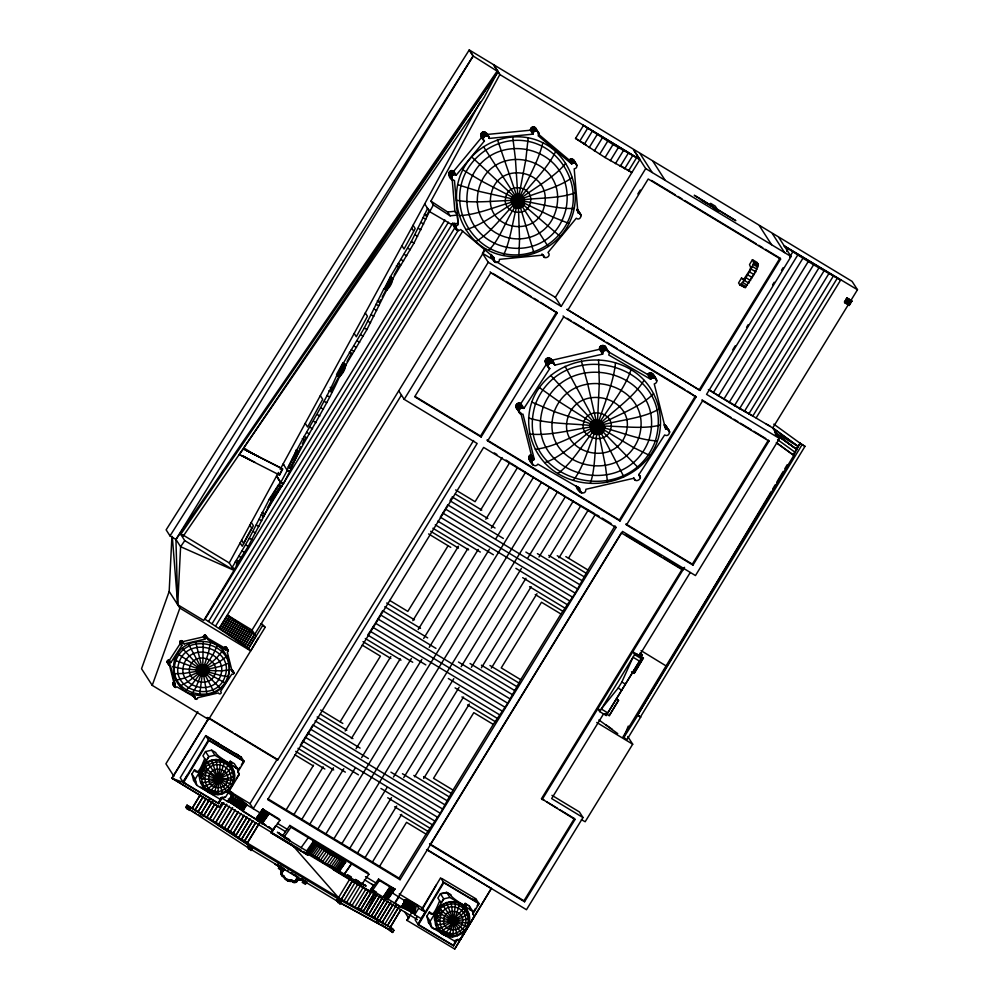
<?xml version="1.0" encoding="UTF-8"?>
<svg xmlns="http://www.w3.org/2000/svg" width="999" height="999" viewBox="0 0 999 999"><rect width="100%" height="100%" fill="white"/><g stroke="black" fill="none" stroke-linecap="round" stroke-linejoin="round"><path stroke-width="1.5" d="M226.573 791.57C212.612 801.885 193.331 783.978 201.286 769.143C209.278 750.886 239.598 761.151 234.053 780.569L220.005 779.108M450.924 921.128L439.348 921.19L434.665 920.241C432.242 903.108 457.929 894.417 466.683 909.29C476.648 923.138 459.265 943.218 444.243 934.802C430.557 928.62 432.517 907.154 446.765 903.034C462.662 896.777 476.86 918.668 464.922 930.768L454.582 921.977M739.847 284.952L744.305 280.432L751.086 269.068L753.708 262.937L752.434 259.69L749.512 264.61L750.749 267.57L749.275 271.029L743.368 279.957L741.495 278.059L738.573 282.967L739.847 284.952L745.242 287.612L755.706 271.778L758.328 264.398L757.055 262.412L752.434 259.69M296.74 876.947L296.378 880.044M297.128 878.034L297.69 878.895C298.401 882.604 292.944 884.252 291.758 880.506C293.818 883.865 298.526 881.33 297.215 877.671L296.653 876.81L297.977 878.183M599.1 428.721L590.484 427.497L589.722 426.261L590.884 422.989C591.108 425.025 606.143 434.165 602.734 430.282M402.197 907.479L406.918 909.777L407.954 908.091L408.116 900.736L404.857 899.949L402.197 907.479L383.978 896.715M557.904 473.139L557.892 473.563C587.512 491.695 629.445 484.153 649.85 455.719C669.954 428.234 660.351 386.913 631.281 369.817C601.66 351.698 559.727 359.228 539.323 387.662C519.218 415.159 528.821 456.468 557.892 473.563C572.327 462.599 581.693 445.954 592.907 431.868M399.238 893.955L422.552 908.054L425.187 912.162L421.191 918.655L414.697 914.734L414.011 913.648L415.047 911.962L409.203 908.74L409.403 901.298L408.116 900.736L409.203 908.74L408.166 910.439L406.918 909.777M217.894 794.505L218.631 780.306M405.769 909.177L406.805 907.492L407.043 900.311L407.954 908.091L409.203 908.74M452.834 936.687L453.583 925.436C470.417 913.261 435.589 915.496 453.583 925.436M568.693 223.202L569.018 223.489C554.87 252.148 517.407 265.185 488.773 250.574C459.99 236.239 448.164 198.376 462.762 169.917C476.923 141.259 514.385 128.222 543.019 142.832C571.803 157.168 583.616 195.03 569.018 223.489L553.196 217.183L524.275 203.184L514.31 201.498L511.301 199.563C512.062 195.579 516.845 193.182 520.454 195.067C521.815 198.701 515.971 212.7 512.187 204.408M403.771 908.191L404.807 906.505L405.02 901.173M847.352 301.835C848.401 305.369 851.31 300.399 848.051 302.784C849.924 303.209 846.24 299.438 848.351 303.184M410.552 909.465L410.889 901.985L409.403 901.298L410.552 909.465L409.515 911.15L408.166 910.439M456.031 229.383L455.781 226.411L458.204 224.675L454.483 180.532C444.193 179.071 450.611 162.762 456.131 175.25L484.403 141.021C474.525 132.455 487.662 127.722 489.248 138.424L532.954 134.153C532.617 128.609 541.595 131.381 538.161 135.764L571.69 163.961C575.374 159.778 579.67 168.157 574.2 168.831L577.934 212.974C583.428 212.625 580.606 221.641 576.273 218.257L548.014 252.485C552.11 256.131 543.806 260.589 543.156 255.082L499.45 259.353C499.787 264.897 490.809 262.113 494.255 257.742L460.714 229.545C457.192 233.054 453.696 226.873 452.984 224.001L457.205 230.369M456.131 175.25C453.284 172.715 449.338 177.535 452.322 179.87M484.403 141.021C480.294 137.375 488.598 132.917 489.248 138.424M492.732 258.429L491.208 256.755L491.308 254.47L493.831 258.404M532.954 134.153L530.432 130.22C529.92 125.911 537.15 126.136 536.276 130.432M574.338 162.412L573.339 159.615L569.742 159.49L569.168 160.027L571.69 163.961M578.558 212.5L576.91 209.291L581.131 215.659M265.135 627.297L261.238 623.713L265.135 627.297L208.616 719.48L152.235 685.376L141.533 668.731L169.181 591.433L171.915 536.475M199.438 671.266C200.412 672.677 206.156 671.827 205.482 670.104C206.581 672.964 202.884 675.162 200.762 673.089C202.035 674.325 205.082 669.742 204.171 668.269C192.37 666.97 206.393 681.368 202.66 667.807M848.75 301.236C851.535 304.683 845.791 301.498 849.063 301.648C849.262 302.585 846.815 303.946 848.863 301.985C851.523 303.334 846.29 301.611 847.851 303.059C849.462 301.698 849.662 302.222 848.963 301.373M404.72 908.653L405.756 906.955L406.168 900.024L406.805 907.492L407.954 908.091M202.747 668.905L203.209 641.558C160.627 640.134 165.335 702.097 207.105 694.755C239.335 689.747 235.602 641.882 203.147 641.558M597.514 421.428L599.313 383.067L598.576 359.79M847.676 302.722L848.688 303.396L849.088 301.735M202.447 673.151L199.563 695.067M596.628 434.49C594.705 449.975 595.204 469.917 590.322 483.166M203.896 765.309C212.113 775.236 221.553 782.941 234.403 776.061C234.216 761.213 213.599 754.395 204.333 765.833C192.095 780.968 203.696 779.47 215.996 778.958M218.419 791.433C198.938 793.069 201.648 760.776 220.492 765.047C227.485 766.383 232.292 773.775 230.757 780.719C229.358 789.023 220.791 790.958 214.136 793.243L213.474 794.13M411.975 910.239L412.562 902.796L410.889 901.985L411.975 910.239L410.939 911.937L409.515 911.15M452.485 922.002C454.046 918.069 455.631 924.949 452.485 922.002C445.529 918.381 463.311 919.617 452.485 922.002C449.175 929.869 430.881 931.73 448.401 936.313C485.751 934.639 463.524 885.226 436.625 911.662L434.677 915.671L434.665 920.241M453.346 933.603C433.866 935.239 436.575 902.946 455.419 907.229C462.425 908.553 467.22 915.958 465.684 922.889C464.298 931.205 455.719 933.128 449.063 935.414L448.426 936.263L444.118 934.714L438.686 930.156M523.938 200.437L524.562 201.423L523.776 204.795L514.685 200.424L511.863 197.977M598.151 429.87L596.853 428.421L598.851 427.847L599.175 429.445L599.412 428.059M220.966 779.532C219.992 775.574 214.061 779.07 217.807 781.605L218.544 781.093L218.331 776.698C211.588 779.27 220.067 784.015 219.518 777.035L218.331 776.698M199.738 778.071L201.698 769.48C208.941 763.423 219.855 758.004 228.172 765.721C234.578 771.353 235.027 781.88 229.345 788.186C223.401 794.317 212.263 796.44 205.707 790.084C209.228 788.061 214.261 783.641 217.545 779.944M218.344 793.581C204.895 794.854 195.792 776.847 205.694 767.207M453.284 935.751C439.822 937.037 430.719 919.018 440.621 909.39L438.823 907.492M228.771 763.661L224.575 771.265L219.543 777.684M463.698 905.831C463.536 911.8 453.309 916.233 455.519 921.29M219.518 777.035L220.841 780.107L219.056 781.643L211.538 760.239M405.756 906.955L404.807 906.505L405.519 899.862L405.756 906.955L406.805 907.492M599.687 429.133L598.626 427.372L596.715 428.271L597.664 430.045L599.575 429.145L604.208 430.094C605.781 426.236 602.784 421.678 599.075 420.317C601.373 425.137 594.542 442.682 591.895 427.997C598.763 410.976 612.887 438.199 594.567 433.017L593.656 433.454L591.483 431.056M179.87 686.151L187.824 681.855L200.362 672.215M413.474 911.076L414.435 903.733L412.562 902.796L413.474 911.076L412.437 912.774L410.939 911.937M475.986 241.458C489.76 233.466 501.498 217.245 513.349 205.344M517.882 207.28C519.567 210.914 518.756 195.467 517.22 194.405M847.726 302.535L847.427 301.598M848.85 303.396C846.74 300.599 850.936 304.058 848.064 302.447M848.513 303.246L848.713 302.197L848.825 303.084M402.922 907.804L404.857 899.949L403.234 905.793L404.807 906.505M846.64 300.961L846.628 301.586M544.905 462.612C561.426 456.98 576.61 441.333 591.371 430.619M218.856 777.347L220.642 759.627M278.321 865.446L277.685 864.672L279.67 867.756L280.294 865.958L278.459 868.218L281.618 870.067L283.079 867.669M182.055 640.796L184.141 643.88L204.92 639.098C204.408 636.613 208.841 637.25 207.542 639.485L225.724 649.999C227.16 647.851 229.87 651.348 227.285 652.035L232.218 671.69C234.827 671.128 234.078 675.474 231.793 674.175L220.579 691.458C222.802 692.869 219.118 695.379 218.431 692.944L197.64 697.727C198.152 700.212 193.731 699.562 195.017 697.339L176.835 686.825C175.399 688.973 172.69 685.464 175.287 684.79L170.354 665.134C165.185 665.147 167.882 655.906 170.779 662.649L181.98 645.366C177.897 644.118 180.519 638.373 182.692 641.645L203.484 636.863L204.545 635.214L205.931 635.589L206.256 636.912M170.779 662.649L169.031 662.824L168.756 664.46M174.5 685.189C170.891 685.514 174.251 679.407 175.287 684.79M184.141 643.88C183.454 641.433 179.77 643.955 181.98 645.366M226.885 648.851C227.322 645.716 221.528 647.602 225.724 649.999M518.144 409.29C513.424 408.091 516.895 401.036 520.841 403.596L523.926 408.404L549.775 368.556C539.123 359.965 550.674 351.923 554.745 365.122L602.672 354.096C601.498 348.364 611.7 349.837 608.728 354.982L650.649 379.233C653.958 374.275 660.214 382.355 654.245 383.916L665.609 429.245C671.653 427.959 669.929 437.974 664.635 434.977L638.786 474.825C643.893 478.096 635.414 483.903 633.816 478.259L585.901 489.285C585.701 496.903 576.111 491.058 576.348 485.964L580.257 492.207M579.432 490.771L579.845 488.399L537.912 464.148C534.602 469.105 528.359 461.026 534.315 459.465L522.952 414.135C516.908 415.422 518.643 405.407 523.926 408.404M532.679 464.685C530.481 462.45 526.023 456.306 531.231 454.657L534.315 459.465M549.775 368.556C544.667 365.284 553.159 359.49 554.745 365.122M602.672 354.096L599.587 349.288C598.401 344.218 607.454 344.393 605.993 349.425M403.958 906.105L404.857 901.086M289.435 880.206L285.464 878.933L281.531 875.024L280.731 872.214L282.005 869.679L282.842 871.016L281.88 874.4L284.053 876.498L281.88 874.637M282.367 870.291L281.418 871.79L281.768 873.138M282.155 868.78L283.129 870.191L281.281 873.076L282.567 876.385M453.047 923.388L453.259 918.868C446.528 921.353 455.02 926.185 454.445 919.217L453.259 918.868M220.891 778.933L220.517 780.644L216.184 777.759M450.849 920.466L451.236 922.152M451.161 920.953L455.469 922.277L455.881 921.702L453.971 923.576L451.098 922.114M451.523 919.48L455.057 923.251L455.781 922.289L450.736 921.041M280.931 866.445C284.653 868.368 279.67 869.142 281.156 866.52M304.97 880.806C304.92 883.004 303.733 880.007 305.07 881.193L305.307 882.704L306.493 881.73M296.054 880.544L296.641 878.708L297.202 879.582M200.512 673.189C214.061 662.749 198.589 677.784 199.9 670.341L199.538 669.78M416.471 904.782L415.047 911.962L414.435 903.733L416.471 904.782L418.693 908.228L425.187 912.162M518.931 195.904L525.849 159.528L528.184 137.8M200.424 668.531L200.787 669.093C198.252 672.514 210.851 673.551 204.171 668.269M590.484 427.497L591.658 424.188M599.575 429.145L604.545 428.471C604.37 415.172 582.941 425.287 593.993 433.429M604.208 430.094L604.67 428.209L603.908 427.01M516.583 206.968C512.499 222.515 510.064 242.058 503.384 255.257M231.756 767.12L228.896 770.716L219.805 777.984M466.683 909.29L461.126 915.309L454.732 920.154L452.584 920.029L451.486 921.64L452.023 923.014L455.257 920.079L455.806 921.752M599.85 421.516L602.959 423.426L599.275 427.772M218.232 780.281L214.136 793.243L209.191 792.544L203.759 787.986M453.159 922.452L449.063 935.414L444.118 934.714L448.826 929.145L452.797 922.327M175.699 680.369L185.002 677.959L199.925 671.59M598.576 429.458L598.638 428.696M598.826 429.595L598.463 427.797M465.921 229.658C482.23 225.037 498.126 212.15 513.349 203.172M515.584 194.73L520.179 207.992L522.927 206.094L522.302 205.107M535.289 449.275C553.608 447.39 572.539 436.101 590.247 429.058M262.787 809.09L255.744 819.217L262.787 809.09L279.021 818.905L279.907 820.279L272.852 830.331L228.946 801.76L232.118 793.443L229.695 791.795L231.905 795.241L227.922 801.735L221.428 797.814M277.297 477.21L280.707 482.492L283.379 483.928L291.196 468.781L288.236 466.92C302.959 435.514 323.039 407.03 336.888 375.1C340.297 380.656 349.55 363.486 343.306 363.274L364.26 328.084L383.953 288.611C387.362 294.193 396.64 277.01 390.384 276.798L411.338 241.608L427.597 208.429M291.196 468.781L290.921 468.356C305.632 436.95 325.711 408.454 339.56 376.536M849.312 302.447L849.237 301.773M595.329 434.215C600.049 434.303 598.588 423.526 597.252 419.992M201.523 673.501L200.499 670.704L203.134 669.043L208.479 652.647L210.477 642.869M219.88 779.47L232.542 784.839L234.053 780.569M598.713 421.64C604.757 402.41 613.561 382.517 615.509 362.799M152.235 685.376L179.87 608.079L169.181 591.433M205.544 670.129L204.77 668.768M201.673 673.014L196.154 686.987L192.22 693.756M594.73 432.692C588.124 447.964 583.204 468.269 573.389 480.157M345.979 364.71L366.945 329.52L386.638 290.047M393.069 278.234L414.023 243.044L430.282 209.865M233.729 771.24L230.394 773.825L219.967 778.333M468.656 913.411L462.187 917.532L454.732 920.154M281.331 871.652L282.28 870.154M771.216 491.496L637.637 715.122L640.659 717.12L627.047 739.522L623.776 737.537L628.259 726.098M217.807 781.618L218.956 776.797M173.277 673.763L183.366 673.501L199.663 670.891M235.14 561.962L237.812 563.399L234.827 568.881L232.155 567.444L249.288 538.261L269.28 499.25L278.733 484.378L281.693 486.251L283.154 483.566L280.469 482.13L279.008 484.815L281.693 486.251M236.276 565.047L248.264 546.366L271.953 500.686L281.418 485.814M847.851 302.073C848.501 299.625 847.889 302.822 849.5 302.697M849.125 303.234L849.1 302.422M339.76 376.835L337.088 375.399L343.306 363.274M386.838 290.359L384.165 288.923L390.384 276.798M754.607 272.29L755.107 271.104M219.231 777.472L224.975 761.113M452.422 923.288L453.883 918.968M230.594 802.834L234.378 795.004L232.118 793.443M621.853 682.017L633.029 657.23L639.522 661.151L607.779 712.924L601.286 708.99L618.144 688.061L621.853 682.017L625.299 684.103M459.265 215.609C476.248 215.01 494.468 207.043 511.376 202.298M529.695 434.041C549.325 436.026 571.066 429.832 591.108 426.973M232.33 671.478C233.229 669.143 229.258 668.656 232.592 671.64M365.721 913.111L375.274 893.643M400.062 879.707L399.051 878.133L426.036 834.115L440.284 813.273L453.034 790.097L493.294 724.425L507.754 703.234L520.716 679.695L560.988 614.023L575.237 593.181L587.974 570.004L615.009 525.911L616.021 527.497L400.062 879.707L267.695 799.637L483.641 447.415L616.021 527.497M514.647 206.618L515.272 207.592C519.368 208.292 520.042 197.889 518.881 194.53M220.529 779.62L220.579 780.656M519.955 196.266C527.872 178.896 538.548 161.026 542.794 142.869M451.298 921.028L453.783 919.517L455.569 901.81M455.444 922.814L455.457 921.79L455.519 922.826L451.111 919.929M520.454 195.067C525.399 197.727 518.356 202.06 516.633 204.695C506.243 218.319 500.487 238.873 488.761 250.187M203.584 762.699L204.208 761.488M199.9 669.105L205.357 672.889L205.844 670.654M603.421 431.593L604.32 429.92L603.546 428.721M469.505 917.931L465.959 919.417L454.97 920.891M451.423 498.189L450.037 500.786L495.042 528.009M279.483 475.024L282.492 468.756L281.656 468.306L245.567 450L282.705 469.093L279.483 475.024L239.223 454.52L243.257 449.001L245.779 450.337M172.303 536.513L177.71 604.72L203.734 620.454L234.016 570.342L229.246 562.924L278.484 472.477M280.17 469.38L480.169 102.01M336.526 374.538L342.957 362.724M427.26 207.892L429.695 211.701L450.961 224.113L458.029 223.364L457.205 215.072L450.124 215.834L433.366 204.957L430.931 201.149L499.85 74.538L493.518 64.66L498.051 71.716L244.156 447.302M288.524 467.345L287.063 470.029L289.735 471.466M283.878 465.109L283.129 463.936L287.287 470.379L280.707 482.492L276.536 476.036L279.108 480.032M267.32 508.029L271.778 499.825M299.288 449.288L300.774 446.565M302.235 443.881L305.207 438.424M331.081 390.909L338.286 377.672M347.128 361.426L351.598 353.209M379.183 302.547L380.681 299.8M382.167 297.065L386.638 288.848M394.093 275.15L399.313 265.572M426.148 216.271L429.133 210.789M433.366 204.957L429.695 211.701L424.7 203.908M172.765 666.783L183.017 668.793L199.613 670.154M448.401 936.313L452.997 936.625M217.869 780.157L213.898 786.962L209.191 792.544L218.069 794.455L222.502 793.568L219.006 780.231M232.193 803.883L236.476 796.478L234.378 795.004L229.982 800.074L228.272 798.975M753.021 275.362L751.048 278.684M590.446 429.62L592.657 432.342L597.015 429.645L598.226 429.982L599.625 428.296M371.403 888.586L369.78 891.845L373.451 885.064M507.754 703.234L375.387 623.151L379.745 615.809M280.894 867.332L281.031 867.082M309.053 852.871L307.729 855.032L271.341 832.979L275.724 825.661L285.502 831.63M772.814 488.811L775.212 484.802M776.81 482.117L783.204 471.403M784.802 468.731L787.212 464.71M793.606 453.996L799.2 444.63L795.903 449.9M187.225 775.099L183.042 782.067L218.306 803.121L220.692 799.175M275.724 825.661L271.341 832.979L273.389 829.108M455.619 941.345L453.234 945.291L417.969 924.25L422.152 917.269M221.766 797.264L218.269 803.059L218.669 803.696L222.652 797.115M301.174 743.681L309.79 730.094M572.689 597.265L440.322 517.182L444.73 510.002M271.191 832.754L273.152 829.52L271.191 832.754L307.729 855.032M218.756 743.393L205.707 735.626L180.257 777.759L183.441 782.704L218.669 803.696M183.079 782.13L208.479 739.922L243.756 760.988M183.441 782.704L208.891 740.571L205.707 735.626M218.906 757.429L237.412 768.506L239.086 774.712L225.499 797.202L219.418 798.8L196.828 785.339L193.544 780.231L191.933 774.05L194.468 769.854L197.927 771.915M228.609 763.885L230.22 761.226C237.812 769.267 215.447 755.556 215.821 752.647L211.688 750.187L205.519 751.56L202.934 755.843L205.744 760.214M196.828 785.339L195.217 779.158L208.803 756.668L214.972 755.294L237.575 768.755L234.29 763.648L230.22 761.226M236.438 835.052L187.025 805.144L185.777 807.217L189.286 810.439L190.534 808.366L189.298 806.505L248.838 845.304L340.072 900.024L390.709 927.609L393.931 930.369L392.669 932.442L381.331 924.55M187.013 809.078L188.262 807.005L187.025 805.144M238.187 770.204L239.772 767.444M241.371 764.947L243.706 760.926M237.762 772.09L244.118 761.563L240.946 756.618M227.635 792.394L230.719 787.299M232.255 784.752L233.791 782.205M236.288 778.671L238.873 774.4L237.175 768.144M222.103 802.746L219.63 807.267L222.103 802.746L274.388 834.115M246.366 841.508L248.838 845.304L247.577 847.352L251.086 850.574L252.335 848.513L251.099 846.653L218.244 824.65M248.813 849.212L250.075 847.14C250.287 843.343 236.201 836.388 244.443 841.283L255.719 822.726M338.299 897.314L341.308 901.885L340.06 903.945L336.551 900.723L337.799 898.663L340.072 900.024L338.524 897.651L349.775 879.12M336.863 901.21L337.799 898.663M337.787 902.584L339.048 900.524L338.112 899.137L340.384 900.499M392.669 932.442L389.473 929.694L340.184 902.834L389.46 929.682L390.409 927.147M389.185 929.257L400.674 909.827M389.46 929.682L390.709 927.609L390.197 927.022M390.397 931.08L391.658 929.008L390.284 927.159L400.761 909.964M417.257 916.508L415.184 919.929L418.369 924.874L453.596 945.866L457.579 939.285M421.69 909.177L440.634 877.796L443.818 882.741L479.045 903.733L472.689 914.272M422.028 909.827L436.401 884.814M418.007 924.3L443.406 882.105L478.683 903.171L477.097 905.793M418.369 924.874L443.818 882.741M434.74 929.32L431.755 927.509L428.471 922.402L426.86 916.233L429.395 912.037L432.854 914.085M431.755 927.509L430.144 921.328L443.731 898.85L449.9 897.464L472.502 910.926L469.218 905.818L465.147 903.396L463.536 906.068M473.114 912.387L475.499 908.428M472.302 910.613L474.013 916.882L460.427 939.372L454.345 940.971L431.543 927.197M200.15 794.967L192.195 808.341L200.237 795.104M195.005 810.027L203.059 796.79L195.105 810.164M206.056 798.763L198.002 812L205.956 798.626M209.665 799.125L200.911 813.823L208.953 800.586M211.763 802.272L203.721 815.509L198.888 812.462M203.821 815.646L212.662 801.086M214.673 804.108L206.718 817.482L214.76 804.245M217.57 805.931L209.628 819.305L217.67 806.068M212.525 821.128L223.788 802.609M226.598 804.295L215.434 822.964L226.686 804.432M232.63 807.579L220.991 826.735L218.157 825.087L229.508 806.118M231.955 808.99L221.079 826.872L241.421 839.36L252.71 820.778M224.013 828.658L235.264 809.852M238.187 811.663L226.948 830.431L238.274 811.8M229.895 832.204L241.096 813.461M244.006 815.296L232.792 834.028L244.093 815.434M235.614 835.701L246.903 817.12M235.702 835.851L247.003 817.257M249.812 818.943L238.611 837.674L249.9 819.08M241.508 839.497L252.809 820.916M244.355 841.146L255.632 822.589M247.277 842.931L259.353 823.076M259.44 823.213L247.377 843.069L341.321 899.337L352.585 880.806M248.838 845.304L247.577 847.364L189.485 809.652M341.321 899.337L352.497 880.668M344.043 900.886L355.219 882.217M358.029 883.903L346.678 902.297M341.233 899.2L349.488 903.983L360.651 885.301M363.474 886.987L352.11 905.381M349.488 903.983L354.932 907.067L366.183 888.536M368.007 891.27L357.642 908.615L368.906 890.084M371.541 891.483L360.364 910.164L371.628 891.632M374.35 893.181L363.087 911.712L374.263 893.031M366.521 911.787L376.973 894.58M365.809 913.248L377.073 894.717M379.695 896.128L368.531 914.797L379.795 896.265M382.417 897.676L371.253 916.345L379.408 920.978L390.696 902.472M382.517 897.814L371.253 916.345L362.999 911.563M385.139 899.212L373.976 917.881L385.227 899.362M387.05 902.085L376.685 919.43L387.949 900.898M384.852 924.075L396.091 905.531M398.726 906.942L387.475 925.474L392.994 928.983M390.609 902.322L379.32 920.841L387.575 925.611L398.813 907.08M412.674 911.013L406.93 920.466L409.977 915.022M634.14 673.376L643.381 657.904L634.14 673.376L631.53 671.778M618.443 700.274L609.253 715.659L618.518 700.411L617.157 699.5M777.334 443.444L793.668 455.307L800.074 443.106M776.298 442.619L793.88 455.394L622.752 737.274M637.637 715.122L802.135 444.58L799.999 443.281L804.994 446.328L640.496 716.87M303.746 880.094L302.21 882.404L305.432 884.352L306.83 881.842M454.707 949.05L491.346 888.461L454.707 949.05L406.805 920.254M392.545 905.206L382.13 922.527L393.444 904.033M184.765 540.621L180.607 546.703L177.71 604.72L175.949 539.46L473.126 55.994L469.243 49.95L166.134 529.857L170.005 535.901L175.949 539.46L180.607 546.703L234.016 570.342L184.765 540.621L180.757 534.378L498.051 71.716L473.126 55.994L469.243 49.95L852.072 281.368L857.467 289.747L772.726 427.947L708.378 389.598M262.4 517.732L444.93 220.03M448.426 222.215L205.007 619.218L249.363 648.875M208.541 621.428L452.772 223.102M212.113 623.651L455.532 226.648L457.942 230.594M215.709 625.861L458.304 230.195M219.318 628.071L462.724 231.069M219.58 628.234L227.56 615.222L252.035 630.082L254.558 634.015L246.578 647.015M221.453 629.645L229.433 616.645L227.56 615.222M223.127 630.656L231.094 617.657L229.433 616.645M223.252 630.906L231.094 617.657M224.912 631.917L232.892 618.905L231.219 617.894M225.037 632.155L232.892 618.905M226.711 633.166L234.678 620.167L233.017 619.143M226.823 633.403L234.678 620.167M228.496 634.415L236.463 621.415L234.802 620.391M228.621 634.652L236.463 621.415M230.282 635.664L238.262 622.664L236.588 621.64M230.407 635.888L238.262 622.664M232.068 636.912L240.047 623.9L238.374 622.889M232.193 637.15L240.047 623.9M233.866 638.161L241.833 625.162L240.172 624.138M233.978 638.398L241.833 625.162M235.652 639.41L243.619 626.41L241.958 625.386M235.764 639.647L243.619 626.41M237.437 640.659L245.404 627.647L243.744 626.635M237.55 640.883L245.404 627.647M239.223 641.895L247.19 628.895L245.529 627.884M239.348 642.145L247.19 628.895M197.839 711.725L165.909 763.798L173.901 776.235M241.009 643.156L248.988 630.144L247.315 629.133M241.134 643.381L248.988 630.144M483.141 252.023L484.765 249.363M242.794 644.405L250.774 631.393L249.101 630.381M242.919 644.63L250.774 631.393M252.035 630.082L485.689 248.988M244.593 645.641L252.56 632.642L250.899 631.63M252.56 632.642L245.18 645.529M246.765 647.315L401.436 395.055M262.537 625.724L248.064 649.325L255.894 636.088L254.745 634.303M219.63 807.267L171.89 778.159L208.079 719.143M227.959 790.346L249.987 803.671L253.222 808.703L477.147 443.481L404.195 399.35L488.236 262.287L482.405 253.222L494.343 260.439M258.491 637.662L250.662 650.898L179.87 608.079M490.134 271.778L490.746 272.727L414.685 396.778L481.143 436.988L557.205 312.924L540.646 302.335M626.66 169.343L631.905 172.515L605.044 157.53L575.536 138.411L583.503 125.412L639.872 159.515L555.357 297.352L561.188 306.418L645.704 168.581L633.541 149.663L639.872 159.515L613.011 144.53L583.503 125.412M579.67 141.284L587.637 128.284M206.968 759.665L208.803 756.668L205.519 751.56M584.24 144.368L592.22 131.369M589.173 147.602L597.152 134.603M594.355 150.924L602.335 137.912M599.687 154.258L607.654 141.246M605.044 157.53L613.011 144.53M610.327 160.689L618.294 147.677M615.409 163.661L623.388 150.649M620.217 166.371L628.184 153.371M233.716 804.894L238.399 797.851L236.476 796.478L231.631 801.148L229.982 800.074M624.612 168.794L632.592 155.782M235.165 805.868L240.135 799.125L246.728 804.782L260.127 812.886M236.526 806.805L241.696 800.286L236.201 804.183L231.631 801.148M237.812 807.679L243.057 801.335L237.562 805.107L236.201 804.183M628.546 170.854L636.513 157.842M238.998 808.516L244.206 802.272L238.848 805.993L237.562 805.107M240.097 809.302L245.155 803.096L240.035 806.83L238.848 805.993M241.084 810.014L245.891 803.783L241.134 807.604L240.035 806.83M241.97 810.676L246.416 804.345L242.12 808.328L241.134 807.604M255.744 819.13L242.745 811.275L246.728 804.782L243.007 808.99L242.12 808.328M242.745 811.275L243.781 809.59L243.007 808.99M249.987 803.671L277.198 759.29L235.24 733.903M208.616 719.48L207.317 717.469L277.672 760.027L473.576 440.509M481.143 436.988L480.531 436.039L556.593 311.975M637.837 193.981L640.284 190.01M687.512 391.183L696.066 396.928L620.004 520.991L487.637 440.909L563.698 316.858L563.086 315.909M567.682 310.352L648.214 179.008L780.581 259.091L700.049 390.434L567.07 309.403L700.049 390.434M274.038 828.433L273.289 829.732M399.051 878.133L286.164 809.839L313.561 765.172M340.147 721.802L380.407 656.131L362.225 645.129M448.101 545.729L407.829 611.4L389.647 600.399M502.122 457.629L475.087 501.71L455.606 489.922M293.843 814.709L323.177 766.857M345.179 730.968L390.821 656.543M412.824 620.654L458.454 546.216M480.457 510.339L509.79 462.487L505.956 460.052M301.661 819.617L333.441 767.781M351.373 738.536L400.262 658.791M418.194 629.545L467.907 548.476M485.826 519.23L517.619 467.395L511.101 463.311M309.578 824.55L343.806 768.718M356.031 748.788L411.451 658.403M423.676 638.473L478.271 549.413M491.308 528.146L525.536 472.327L518.931 468.219M317.57 829.482L355.057 768.343M361.576 757.704L421.89 659.352M429.22 647.389L489.522 549.038M496.041 538.399L533.528 477.26L525.536 472.327M325.599 834.39L541.558 482.18L565.446 496.565L527.959 557.704M333.616 839.26L549.575 487.05M341.596 844.068L557.542 491.858M349.488 848.788L386.975 787.649M393.494 777.01L453.796 678.658M461.138 666.695L521.441 568.344M357.267 853.396L391.496 797.577M403.721 777.634L459.14 687.25M471.366 667.32L525.961 578.271M538.998 557.005L573.226 501.173L594.318 513.436M364.897 857.866L396.678 806.031M414.61 776.797L463.511 697.052M481.431 667.807L531.143 586.725M549.075 557.492L580.856 505.656M372.34 862.199L401.685 814.347M423.688 778.458L469.318 704.033M491.321 668.144L536.962 593.706M558.965 557.829L588.299 509.977M379.57 866.345L406.556 822.327L426.036 834.115M568.493 558.216L595.516 514.123M620.004 520.991L619.392 520.042L695.454 395.991M699.45 389.485L779.969 258.142L765.409 249.338M786.737 251.398L788.361 248.751L784.29 245.979L857.467 289.747M732.754 349.837L735.202 345.866M746.578 327.31L748.201 324.663M772.577 284.89L774.2 282.242M781.518 270.317L783.141 267.67M789.647 257.068L792.894 251.76L788.361 248.751M692.956 565.122L692.344 564.173L768.418 440.122L769.018 441.071L692.956 565.122L626.498 524.925L702.559 400.861L701.96 399.912L731.193 417.607M778.895 237.6L791.058 256.518L706.555 394.355L779.507 438.499L695.466 575.561L622.514 531.418L394.605 903.146L401.361 907.492C404.071 905.094 408.379 892.282 402.622 905.556L402.135 905.381M394.867 903.558L398.851 897.052L392.12 892.731M713.274 392.782L797.789 254.932L792.894 251.76M718.431 396.054L802.946 258.204L797.789 254.932M723.738 399.35L808.253 261.513L802.946 258.204M414.697 914.734L418.693 908.228M729.083 402.622L813.598 264.785L840.659 280.07L784.29 245.979M734.365 405.794L818.88 267.944M739.485 408.791L823.988 270.941M441.895 901.835L443.731 898.85L440.447 893.743L446.615 892.357L450.749 894.817C450.374 897.739 472.739 911.438 465.147 903.396M744.305 411.551L828.82 273.701M748.75 414.023L833.266 276.186M752.722 416.158L837.237 278.321M756.143 417.919L840.821 279.795M846.927 297.889L844.555 302.098L846.927 297.889L851.073 300.499M844.729 302.734L847.377 298.414L851.772 301.136L849.125 305.457L844.729 302.734L847.452 298.526M682.23 569.143L682.829 570.092L621.328 532.879L430.169 844.654L524.562 901.76L574.999 819.492L541.508 798.663L682.23 569.143L663.91 558.054M542.107 799.6L684.54 567.307M599.7 711.6L634.627 654.62L632.767 651.735L639.26 655.669L641.121 658.553L606.193 715.521L599.7 711.6L597.839 708.716L600.436 710.289M847.027 298.052L851.697 301.024L849.125 305.457M462.262 936.388L460.227 939.06M603.533 713.935L551.648 798.576L582.991 817.532L526.473 909.714L427.447 849.787M639.26 655.669L690.222 572.552M524.562 901.76L523.951 900.811L574.388 818.556L559.915 809.802M627.759 736.513L632.692 744.205L585.164 821.74L581.393 819.642M219.668 628.396L227.66 615.421M221.341 629.407L229.333 616.445M307.592 854.807L308.916 852.659M383.191 897.09L390.122 886.825L383.191 897.09L372.377 890.546L371.478 889.147L372.152 887.649M370.879 630.269L374.75 624.188M305.045 882.604L304.345 881.655L306.231 882.204M170.005 535.901L473.201 56.044M623.776 737.537L637.799 715.371L640.659 717.12M598.975 427.535L601.523 422.789L600.736 421.079M848.626 303.434L847.664 302.635M640.796 657.105L642.345 654.67L640.871 657.23M528.508 417.957C547.664 423.863 569.867 423.451 590.222 425.412M169.331 660.401L180.544 643.131L179.857 641.932M520.841 403.596L546.69 363.748M456.443 200.25C474.088 203.534 494.055 200.787 512.45 200.399M597.864 428.621L598.164 429.395M522.927 206.094L523.876 204.695L522.44 205.819L512.799 196.578M221.79 781.717C225.225 761.3 201.91 787.537 221.79 781.717L230.07 788.536L226.561 791.57L220.891 782.504M229.995 788.586L232.542 784.839M175.949 539.46L497.402 70.729L499.85 74.538L639.872 159.515M180.757 534.378L183.354 535.951L483.878 97.752L497.952 71.578M174.151 659.977L199.763 669.43M598.988 429.882L599.75 428.571M203.484 669.143L213.012 654.695L217.195 645.903M599.812 422.14C610.514 405.307 624.924 388.324 630.993 369.817M255.869 819.355L262.812 809.165M256.081 819.567L262.924 809.302M256.393 819.817L263.149 809.515M256.805 820.129L263.461 809.764M257.305 820.504L263.861 810.077M257.892 820.916L264.947 810.863L279.907 820.279M258.554 821.378L265.609 811.325M259.29 821.877L266.358 811.825M260.102 822.414L267.158 812.362M260.976 822.976L268.032 812.924M261.888 823.576L268.956 813.523M262.025 823.788L269.093 813.735M331.281 866.458L361.8 884.377L368.868 874.325L367.732 872.564L289.847 825.449L282.779 835.501L283.916 837.262L306.656 850.948L320.105 860.763L337.874 870.941L339.26 871.29L345.592 862.249L312.999 841.92L306.656 850.948M283.916 837.262L290.971 827.209L289.847 825.449M312.675 855.206L307.367 851.997L313.711 842.956L312.999 841.92M308.641 853.096L314.985 844.068L313.711 842.956L345.592 862.249L333.104 855.793L314.985 844.068L344.942 862.187L338.599 871.228M316.009 844.842L309.678 853.87L337.874 870.941L344.218 861.9M312.425 855.806L318.768 846.765M315.971 858.141L322.315 849.113M317.982 859.427L324.325 850.399M320.105 860.763L326.448 851.735L335.189 857.017L328.846 866.046M328.671 853.109L322.327 862.137L326.76 864.822L333.104 855.793M324.588 863.511L330.931 854.482M330.806 867.182L337.15 858.153M332.617 868.206L338.961 859.177M335.689 869.879L342.033 860.838M371.378 889.098L378.559 879.12L394.917 889.085L387.812 899.25L383.067 896.877M372.377 890.546L379.433 880.494L378.559 879.12M383.903 897.352L390.959 887.299L394.942 889.172M384.677 897.776L391.745 887.724M385.389 898.151L392.445 888.099M386.014 898.476L393.069 888.423M386.551 898.75L393.618 888.698M387.013 898.963L394.068 888.91M387.375 899.125L394.43 889.073M387.637 899.212L394.78 888.935M497.465 139.723L516.321 194.705M200.961 672.689L191.621 684.939L185.502 690.709M469.143 922.514L465.684 922.889L454.945 921.278M452.023 923.014C449.837 922.364 458.466 921.303 454.445 919.217M848.825 302.859L849.35 302.972M848.089 302.01L848.226 303.084M177.485 653.608L200.112 668.756M453.608 171.316L481.88 137.088L480.994 135.827M748.488 282.218L749.2 281.356M204.882 673.426L204.196 673.813L204.495 672.839C205.632 674.125 199.638 669.305 201.448 668.668C203.059 667.881 204.445 675.761 202.273 673.563L201.486 673.426C202.735 674.5 204.37 669.268 203.446 667.944M531.83 402.11L554.258 411.638L591.321 423.963M650.649 379.233L647.564 374.425C651.435 369.842 655.469 377.085 656.705 380.119M302.235 878.72L300.012 880.019L297.69 878.895M522.914 197.278C528.946 204.133 513.936 203.871 511.163 201.249M521.79 195.816C533.191 181.631 547.989 167.532 555.569 151.611M216.596 777.297L216.171 779.957C217.245 782.579 221.628 781.355 220.579 778.446L218.019 777.234L216.121 779.37L216.608 779.969L220.592 779.108M219.056 781.643L218.744 781.156C223.888 778.184 213.848 777.135 218.132 781.031M454.645 922.864C456.106 916.745 448.314 924.3 454.782 922.789L453.359 923.888M598.201 429.145L599.437 430.656L598.151 429.22M602.135 431.743L595.804 428.671L602.11 431.705M204.333 765.833L201.286 769.143L216.271 777.672M439.26 908.004L436.213 911.313L452.147 920.329M204.395 673.001C207.367 666.62 196.279 672.04 203.434 673.451M591.658 424.213L594.417 421.89L599.887 421.541M603.496 431.481L602.26 432.854L594.83 425.149L592.107 421.678L593.643 420.691L595.404 420.129L597.052 424.1L599.1 434.34L597.165 434.54M603.558 431.531L599.025 434.415L600.786 433.841L599.974 432.567M457.679 184.653L478.259 191.159L512.574 198.938M467.607 926.885L454.807 921.652M594.567 433.017L598.151 428.721L593.643 420.691M599.313 429.145L598.851 427.847L597.365 428.059L596.84 428.808L598.239 429.682M205.694 672.24L205.532 670.853C206.106 672.514 200.225 671.902 199.388 670.516M539.41 387.587L559.378 401.835L593.331 423.401M203.784 669.38L216.82 657.779L222.827 650.474M601.885 421.903C615.971 408.766 634.415 396.328 643.993 380.344M597.29 427.947C597.252 429.37 599.85 429.845 598.925 429.77M599.138 429.395L596.915 429.258M233.229 802.197L238.399 797.851L240.135 799.125L234.753 803.208M304.845 881.38L304.745 880.731M599.2 428.796L598.064 427.809L597.027 428.159M597.015 429.645L598.151 428.721L600.786 433.791M282.267 868.156L280.881 867.794L281.493 868.418M847.989 301.885L848.875 301.798M597.365 428.059L598.751 428.546L596.865 429.095M306.006 882.554L305.107 883.016M301.473 878.808L299.987 879.445L297.627 878.521L298.177 879.382M550.711 375.399L594.13 422.54M847.964 301.111L847.564 301.398M521.578 197.715C536.188 186.888 554.632 176.985 565.634 163.399M462.862 169.855L481.768 181.169L513.061 197.54M512.712 136.726L515.409 158.804L517.832 195.829M217.108 776.96L220.18 781.106M592.882 422.889L594.43 421.915M282.842 871.016L284.565 869.929L284.003 869.068M513.274 205.682L513.898 206.656L514.822 206.306C519.855 211.114 527.36 202.572 522.052 198.139C517.02 193.331 509.515 201.873 514.822 206.306M217.295 779.645L206.556 785.539L202.497 786.538M452.222 921.827L441.483 927.721L437.425 928.708M457.355 935.788L453.933 922.402M216.084 780.007C217.457 783.154 220.142 775.898 220.829 779.008M599.487 428.072L603.846 425.249L603.171 423.638M205.856 772.239L201.81 774.4L199.75 773.501M440.784 914.422L436.738 916.582L434.677 915.671M519.542 195.517C513.424 192.308 508.266 206.493 514.91 204.77C517.47 202.76 527.31 199.3 521.091 196.054M521.028 206.219L521.69 207.255L520.154 207.929L519.517 206.955M204.008 669.692L219.643 661.688L227.01 656.256M601.41 423.826C618.581 414.498 640.409 406.943 653.608 393.681M599.238 429.258L599.487 428.171M847.602 300.824L849.262 301.298M581.368 360.976L587.699 383.878L596.303 421.516M446.466 902.409L454.582 923.613L452.035 919.13M523.376 198.252C539.36 191.845 559.215 187.25 572.302 177.447M849.337 302.61L848.451 301.061L849.063 301.873M201.086 668.106L205.12 669.53M203.072 673.501L203.946 673.289L203.446 674.1M294.568 882.167L294.018 881.305L295.966 880.406L296.878 881.667M281.78 868.581L280.781 868.718M216.121 779.595L205.057 782.429L200.562 782.492M452.048 921.465L439.985 924.599L435.489 924.662M207.829 769.342L203.259 770.566L200.137 773.651L201.448 778.458M452.36 920.004L442.757 911.525L438.186 912.736L435.064 915.833L436.376 920.641M225.337 796.952L219.418 798.8M454.195 940.733L460.264 939.135L474.013 916.882M599.625 428.421L604.42 426.81L603.771 425.287M471.653 156.88L513.886 196.316M551.66 360.314L599.587 349.288M848.675 302.984L848.089 303.147M216.746 780.993L215.859 779.457M205.619 669.742L221.278 666.146L229.433 662.861M603.321 424.6C621.44 419.917 644.055 417.994 659.203 408.916M220.854 780.119L215.809 778.87M516.221 195.729L517.869 195.404M518.506 208.254L520.204 207.892M293.906 882.616L293.481 881.205L294.031 882.067L290.122 880.119L292.607 880.743M283.679 876.922L287.462 880.743L292.32 881.368M297.215 877.671L298.926 879.22L298.376 878.358L300.05 878.633M195.679 642.082L202.347 668.93M220.879 779.57L215.921 778.296M214.96 791.208L210.165 791.807L205.419 789.922M449.887 933.378L445.092 933.99L440.359 932.092M430.931 201.149L447.677 212.025L454.757 211.276L457.205 215.072M194.805 698.014L193.369 695.766L195.13 697.127M486.725 134.49L530.432 130.22M218.968 781.056L218.119 781.218L219.068 781.605M523.638 199.7C540.272 197.752 560.464 198.426 575.112 192.807M596.191 421.341L598.051 421.216M294.643 881.405L293.481 881.205M290.984 880.219L287.1 879.357L288.236 881.093M289.86 881.493L289.298 880.631L291.496 881.505M216.383 780.506L220.617 778.483L220.005 777.422M847.839 302.984L847.402 302.322L848.163 303.309M848.201 301.061L851.697 301.024M848.451 301.061L851.772 301.136M303.122 879.932L302.135 879.732M603.433 426.123C621.728 426.049 643.98 429.52 660.376 425M205.669 670.479L221.616 670.853L229.945 669.842M472.277 899.3L476.348 899.537M286.725 880.319L286.164 879.445L290.672 880.981M516.221 207.168L516.845 208.142L518.643 208.204M848.451 303.346L848.188 303.034M598.101 428.534L597.015 428.396L597.889 429.508L596.99 429.37M598.289 429.445L597.802 428.721L598.438 429.458M206.681 789.385L211.676 790.084M441.62 931.567L446.603 932.267M217.495 781.118L218.544 781.093M218.469 781.655L217.233 781.355M452.734 923.775L453.396 923.825M595.317 434.14L597.327 434.453M203.134 669.043L205.519 670.978M523.526 201.174C539.685 203.684 558.816 209.34 573.888 208.404M216.046 778.296L201.81 774.4L204.42 779.008M450.974 920.479L436.738 916.582L439.348 921.19M282.068 868.643L284.091 869.205M284.565 869.929L281.306 868.431M283.129 870.191L280.931 868.768M598.913 428.571L597.989 427.697M205.519 671.203L220.642 675.486L228.509 676.71M604.595 428.059C621.328 432.292 641.308 440.497 657.067 440.846M450.449 176.348L451.186 176.573M298.976 878.67L297.902 878.046L298.451 878.92M519.517 195.504L521.116 196.066M515.284 207.655L517.045 208.092M184.94 782.941L172.028 778.371L209.016 718.044L232.617 732.317M282.018 875.524L283.204 876.123M403.234 905.793L402.622 905.556L405.082 900.574L401.361 907.492M363.986 885.077L364.847 885.264M669.305 430.794L664.248 424.475L667.332 429.283M529.07 459.215L531.043 460.726M578.621 488.249L576.648 486.738M219.817 777.659L217.707 776.747M452.909 923.538L451.848 923.039L452.797 923.738M288.386 880.544L286.913 879.882L287.462 880.743M592.882 432.192L595.591 434.153M204.533 669.068L200.949 669.318L200.262 672.614M201.96 673.988L200.062 672.564M363.336 884.777L365.409 885.601L361.888 883.403L366.171 886.063L360.427 883.253M293.569 881.343L292.52 880.619M245.567 450L259.078 456.855M241.421 455.469L254.97 462.35M450.749 894.817L446.615 892.357M361.551 883.853L363.599 885.039M295.791 875.686L298.389 877.184M279.27 474.7L278.646 474.575M424.35 214.41L427.023 215.846M423.101 217.794L425.774 219.231M421.029 222.527L423.701 223.963M418.256 228.334L420.929 229.77M414.96 234.827L417.632 236.263M411.338 241.608L414.023 243.044M407.642 248.264L410.327 249.688M404.083 254.345L406.768 255.781M400.899 259.503L403.571 260.939M398.276 263.386L400.949 264.822M396.391 265.771L399.063 267.208M390.597 277.11L393.269 278.546M390.272 277.872L392.944 279.308M389.86 278.783L392.532 280.22M389.36 279.807L392.045 281.243M388.798 280.931L391.483 282.367M388.199 282.105L390.871 283.541M387.55 283.291L390.234 284.727M386.9 284.478L389.585 285.901M386.263 285.589L388.936 287.025M385.651 286.626L388.324 288.062M385.09 287.55L387.762 288.986M384.578 288.324L387.262 289.76M377.272 300.899L379.945 302.335M376.024 304.27L378.696 305.706M373.938 309.016L376.623 310.439M371.166 314.81L373.851 316.246M367.882 321.303L370.554 322.739M364.26 328.084L366.945 329.52M360.564 334.74L363.236 336.176M357.005 340.821L359.69 342.257M353.821 345.979L356.493 347.415M351.198 349.862L353.871 351.298M349.313 352.247L351.985 353.683M343.519 363.586L346.191 365.022M343.194 364.348L345.866 365.784M342.782 365.259L345.454 366.695M342.282 366.283L344.967 367.719M341.72 367.407L344.405 368.843M341.121 368.581L343.793 370.017M340.472 369.767L343.156 371.203M339.822 370.954L342.507 372.39M339.185 372.078L341.858 373.514M338.574 373.114L341.246 374.55M338.012 374.026L340.684 375.462M337.5 374.8L340.184 376.236M330.182 387.375L332.867 388.811M328.946 390.746L331.618 392.182M326.86 395.492L329.545 396.928M324.088 401.286L326.773 402.722M320.804 407.779L323.476 409.215M317.183 414.573L319.867 415.996M313.486 421.216L316.159 422.652M309.927 427.297L312.612 428.733M306.743 432.455L309.415 433.891M304.121 436.338L306.793 437.774M302.235 438.723L304.907 440.159M296.228 449.75L298.901 451.186M295.891 450.724L298.576 452.16M295.492 451.823L298.164 453.259M295.005 453.034L297.677 454.47M294.455 454.345L297.128 455.781M293.843 455.744L296.516 457.18M293.169 457.217L295.841 458.653M292.432 458.753L295.117 460.189M291.658 460.339L294.343 461.775M290.846 461.963L293.531 463.399M289.997 463.611L292.682 465.047M289.136 465.272L291.808 466.708M288.236 466.92L290.921 468.356M287.287 470.379L289.972 471.815M277.834 486.026L280.519 487.45M276.935 487.624L279.608 489.06M276.036 489.185L278.709 490.621M275.137 490.696L277.822 492.132M274.263 492.132L276.948 493.568M273.426 493.481L276.099 494.917M272.615 494.742L275.287 496.166M271.84 495.891L274.513 497.327M271.116 496.928L273.788 498.364M270.442 497.839L273.114 499.275M269.83 498.613L272.502 500.049M269.28 499.25L271.953 500.686M262.075 512.475L264.76 513.911M261.189 514.685L263.861 516.121M259.053 519.318L261.726 520.754M256.231 525.049L258.903 526.485M252.909 531.493L255.582 532.929M249.288 538.261L251.96 539.697M245.592 544.93L248.264 546.366M242.07 551.061L244.743 552.497M238.923 556.293L241.596 557.729M236.363 560.277L239.048 561.713M752.447 415.734L739.173 408.316A41.209 2.21 31.5 0 1 718.119 395.579L709.315 389.947M360.789 883.466L357.842 881.792M390.122 886.825L390.959 887.299M412.437 912.774L414.011 913.648M254.52 454.632L244.48 448.314M250.374 460.102L243.531 456.156M295.167 875.136L294.181 874.575M295.342 875.436L293.843 874.562M608.254 351.698L647.564 374.425M206.106 637.237L224.288 647.752M358.104 881.955L355.532 879.632M753.708 261.676L758.328 264.398M753.708 262.937L758.328 265.647M753.234 264.398L757.854 267.12M752.347 266.496L756.967 269.206M751.086 269.068L755.706 271.778M749.537 271.94L754.158 274.65M747.814 274.925L752.434 277.647M746.028 277.822L750.649 280.544M741.495 278.059L744.954 280.095M744.305 280.432L748.925 283.142M742.769 282.567L747.389 285.277M741.508 284.091L746.128 286.8M740.621 284.89L745.242 287.612M355.919 880.681L356.606 881.093M566.745 497.34L573.226 501.173M213.112 740.484L241.421 757.354L206.181 736.363M643.468 658.041L636.925 654.133M605.631 713.498L609.253 715.659M235.727 753.508L238.336 755.057M441.945 878.571L475.874 898.788L479.045 903.733M208.891 740.571L244.118 761.563M193.544 780.231L195.604 781.455M428.471 922.402L430.532 923.638M214.136 795.266L200.562 787.187M307.367 851.997L312.662 855.156M319.28 859.103L315.309 856.73L319.318 859.227M275.399 834.602L294.443 846.103M295.392 846.54L301.124 850.099M303.521 851.523L417.445 919.617M359.415 908.553L362.075 910.151M366.071 912.549L368.731 914.147M371.403 915.746L383.391 922.939M189.61 806.992L187.337 805.619L186.076 807.691L188.199 808.815M188.262 807.005L190.534 808.366M363.087 911.712L354.932 907.067M391.658 929.008L393.931 930.369M189.348 809.365L195.891 813.286M198.514 814.847L202.435 817.207M376.099 921.415L378.721 922.976M251.411 847.127L249.138 845.766L247.889 847.826L249.85 848.725M250.075 847.14L252.335 848.513M339.048 900.524L341.308 901.885M251.186 849.525L336.551 900.723M279.433 866.707L274.85 863.96L279.583 866.945M301.236 879.794L303.521 881.168M303.659 881.38L300.087 879.108M426.536 849.612L491.483 888.673M802.859 445.03L804.994 446.328M229.246 562.924L182.605 534.777L183.354 535.951M715.659 208.379L694.268 195.267L712.599 206.356L710.614 203.346L715.222 206.119L717.195 209.141L735.801 220.667L701.073 199.85L712.811 206.756M645.704 168.581L791.058 256.518M651.573 180.469L675.399 194.88M678.046 196.478L682.017 198.888M684.665 200.487L756.143 243.731M758.79 245.329L762.761 247.74M575.536 138.411L586.013 144.755M620.104 165.372L624.038 167.757M844.442 301.935L848.488 304.383M769.867 425.974L766.233 424.026M496.99 262.05L555.357 297.352M488.236 262.287L561.188 306.418M492.794 273.389L503.421 279.82M506.081 281.418L531.343 296.703M534.003 298.314L537.986 300.724M567.057 318.306L571.028 320.716M573.676 322.315L584.265 328.721M586.913 330.319L604.12 340.734M606.768 342.332L617.357 348.738M620.004 350.337L623.975 352.747M626.623 354.345L684.864 389.585M733.853 419.218L737.836 421.628M740.496 423.239L751.136 429.67M753.795 431.281L765.758 438.511M490.746 272.727L557.205 312.924M563.698 316.858L696.066 396.928M702.559 400.861L769.018 441.071M415.397 396.64L480.531 436.039M619.392 520.042L487.025 439.972L487.637 440.909M692.344 564.173L625.886 523.976L626.498 524.925M494.318 452.909L496.928 454.483M596.815 514.91L599.412 516.483M602.01 518.056L611.101 523.563M625.961 535.102L661.288 556.48M565.821 556.605L587.974 570.004M455.307 494.055L481.793 510.077M557.242 555.719L586.363 573.339M452.122 496.903L487.862 518.518M548.751 555.357L584.49 576.985M537.4 553.633L582.405 580.856M503.359 538.461L447.764 504.832L445.354 508.966L577.734 589.035M525.861 552.072L580.132 584.902M442.857 513.111L575.237 593.181M437.774 521.116L493.381 554.745M515.884 568.356L570.154 601.186M435.289 524.825L480.307 552.047M522.664 577.672L567.669 604.894M432.904 528.234L468.643 549.862M529.545 586.688L565.284 608.316M430.669 531.293L458.466 548.114M535.239 594.555L563.036 611.376M634.627 654.62L641.121 658.553M428.608 533.941L450.761 547.352M560.988 614.023L541.495 602.235L501.236 667.906L520.716 679.695M618.144 688.061L621.59 690.147M596.753 722.464L632.692 744.205M386.688 603.021L414.485 619.83M489.947 665.484L519.068 683.091M384.79 606.73L420.529 628.346M481.418 665.184L517.157 686.8M427.672 637.886L382.654 610.664L380.357 614.772L435.951 648.401M470.029 663.511L515.034 690.746M458.454 662.012L512.724 694.842M377.922 618.955L510.289 699.038M372.814 627.285L505.182 707.354M425.836 664.897L370.242 631.268L367.719 635.027L412.724 662.262M448.339 678.508L502.609 711.338M455.082 687.886L500.099 715.109M365.297 638.511L401.036 660.127M461.925 696.965L497.664 718.581M363.012 641.633L390.821 658.453M467.594 704.894L495.392 721.715M493.294 724.425L473.801 712.637L433.541 778.308L453.034 790.097M551.972 795.341L579.395 811.937L582.991 817.532M541.508 798.663L544.13 800.249M546.765 801.847L557.292 808.203M252.685 632.879L254.558 634.015M320.654 710.014L342.807 723.426M320.367 714.148L346.84 730.169M423.613 776.61L451.411 793.431M317.17 716.995L352.922 738.611M413.811 775.449L449.55 797.077M315.085 720.878L360.09 748.101M402.447 773.726L447.465 800.948M368.419 758.553L312.824 724.924L310.414 729.058L442.782 809.128M390.921 772.165L445.192 804.994M307.917 733.204L440.284 813.273M305.369 737.274L437.749 817.357M302.834 741.208L358.429 774.837M380.931 788.448L435.202 821.278M300.349 744.917L345.354 772.14M387.712 797.764L432.717 824.987M297.964 748.326L333.703 769.954M394.593 806.78L430.332 828.408M295.716 751.385L324.837 769.005M400.299 814.647L428.096 831.468M294.967 754.819L313.149 765.821M429.57 843.718L523.951 900.811M234.578 766.945L237.575 768.755M469.505 909.115L472.502 910.926M267.982 798.838L286.164 809.839M379.433 880.494L390.259 887.037M290.971 827.209L368.868 874.325M228.871 790.534L232.755 792.881M345.517 862.025L313.474 842.644L307.13 851.672L309.653 853.208M226.711 792.095L231.905 795.241M277.46 823.363L288.336 829.944M365.509 876.635L376.66 883.378M398.851 897.052L405.344 900.986M347.465 874.637L351.423 877.022M355.394 879.42L358.029 881.018M371.491 889.172L376.486 892.194M286.276 837.661L288.561 839.048M356.868 880.431L359.578 882.017M312.175 854.732L314.71 856.255M333.104 867.394L339.173 871.066M322.165 861.126L307.867 852.472L314.21 843.443L345.404 862.312L339.061 871.34L329.483 865.708M324.275 862.562L328.671 865.047M369.78 891.845L333.404 869.779M171.89 778.159L219.493 807.055M774.6 432.205L798.401 446.678L773.276 428.421M616.371 699.1L618.518 700.411M364.423 879.694L373.576 885.364L371.578 884.053M808.253 261.513L813.598 264.785M641.033 650.599L666.121 665.946M205.17 671.877L225.212 683.004M603.696 429.77L633.678 447.589L649.487 455.369M533.528 477.26L540.409 481.481M288.798 840.059L289.498 840.496M288.611 840.009L290.322 841.071L289.273 839.435M293.306 874.237L290.909 872.664M205.582 669.942L205.869 670.679M286.95 838.96L288.898 840.122M195.979 810.639L197.914 811.85M639.872 653.171L642.432 654.795M285.352 837.936L287.387 839.172M228.946 801.76L227.235 800.661L227.922 801.735M283.853 836.962L285.926 838.236M292.033 873.251L291.096 872.614M282.48 836.051L284.565 837.349M454.483 919.867L459.902 903.283M281.219 835.214L283.291 836.513M513.911 206.706L515.546 207.567M282.155 835.751L277.372 832.229L285.377 837.075L278.746 833.178L281.156 835.052M435.239 928.396L436.276 929.12M775.349 433.941L796.765 449.375L775.486 433.991M773.8 424.138L800.199 443.294M773.151 428.184L798.288 446.441M775.536 434.066L796.902 449.587M777.584 439.635L795.391 452.485M606.093 724.899L612.375 729.457M598.876 719.929L617.732 733.628M285.739 878.471L286.488 879.095M281.343 868.893L280.819 868.456L281.368 869.33M537.949 133.779L569.168 160.027M280.919 867.856L280.569 866.87M523.239 204.72L559.902 236.176M285.677 878.77L286.301 879.332L284.141 876.71M219.718 780.694L217.008 777.909M440.621 909.39L442.757 911.525M603.384 432.292L638.149 467.594M204.645 672.439L220.304 688.311M201.636 669.268L182.392 648.339M453.496 225.449L456.555 229.957M291.621 844.23L338.611 897.789M514.223 206.668C510.202 203.297 512.774 196.029 518.006 195.891C522.365 193.644 526.061 204.283 523.801 202.123M167.308 662.225L168.906 662.899L173.838 682.542M849.412 302.06L849.075 302.697M455.819 921.103L452.634 918.93M199.7 671.977L200.687 673.201M452.659 919.742L442.32 904.445M280.831 867.607L281.019 868.131M217.732 777.572L207.392 762.274M713.224 207.455L718.656 211.476L717.894 210.277M483.441 146.578L514.997 195.342M339.123 902.559L340.06 903.945M217.42 823.376L218.331 824.787M521.653 207.193L514.073 195.467M521.853 205.931L548.101 246.453M772.402 233.666L784.565 252.585M759.415 225.811L771.578 244.73M779.969 258.142L780.581 259.091M653.021 161.451L665.184 180.369M640.034 153.584L652.197 172.515M772.464 427.547L779.507 438.499M573.851 160.19L576.735 164.81M573.339 159.615L575.861 163.549M572.677 159.203L576.898 165.572M571.952 158.978L574.475 162.912M571.178 158.953L573.701 162.887M570.429 159.128L572.951 163.062M569.742 159.49L572.265 163.424M535.277 127.622L538.686 132.817M536.313 129.645L538.848 133.579M534.627 127.21L537.15 131.144M533.891 126.985L536.426 130.919M533.116 126.96L535.651 130.894M532.367 127.135L534.89 131.069M531.68 127.497L534.215 131.431M531.106 128.034L533.641 131.968M530.694 128.696L533.229 132.63M530.457 129.445L532.991 133.379M578.084 210.277L580.956 214.897M577.559 209.703L580.082 213.636M577.022 210.377L578.696 212.999M652.809 373.888L656.405 379.358M652.135 373.376L656.793 380.944M651.336 373.039L654.432 377.847M650.486 372.914L653.571 377.722M649.625 373.002L652.709 377.809M648.813 373.301L651.897 378.109M648.114 373.788L651.198 378.596M485.689 132.48L489.085 137.662M485.039 132.068L487.562 135.989M484.303 131.831L486.825 135.764M483.528 131.806L486.051 135.739M482.779 131.98L485.302 135.914M482.092 132.355L484.615 136.289M481.518 132.879L484.053 136.813M523.626 198.789C524.45 202.048 513.786 205.232 511.476 202.897M481.106 133.541L483.628 137.475M480.869 134.291L483.404 138.224M480.831 135.065L483.366 138.998M665.709 425.324L669.605 431.556M665.034 424.8L668.119 429.607M666.608 427.56L669.705 432.367M664.16 425.549L666.483 429.158M605.219 346.378L609.128 352.61M604.557 345.854L607.642 350.661M606.905 349.812L608.441 352.222M603.758 345.529L606.855 350.337M602.909 345.404L605.993 350.212M602.047 345.492L605.132 350.299M543.169 254.895L544.842 257.505M541.995 253.908L544.193 257.093M601.236 345.791L604.32 350.587M600.536 346.266L603.621 351.074M599.987 346.915L603.071 351.71M599.637 347.664L602.722 352.472M599.487 348.476L602.584 353.284M452.959 170.904L455.482 174.837M452.222 170.679L454.745 174.613M451.448 170.654L453.983 174.588M450.699 170.829L453.221 174.763M450.012 171.191L452.535 175.125M449.438 171.728L451.973 175.662M449.026 172.39L451.548 176.323M448.788 173.139L451.323 177.073M448.751 173.913L452.972 180.282M448.926 174.675L451.798 179.296M638.736 474.363L640.284 476.773M638.823 475.187L640.371 477.584M493.469 258.654L495.991 262.587M491.071 255.207L493.606 259.141M493.568 259.74L495.254 262.362M633.766 477.797L635.302 480.207M491.033 255.994L493.568 259.927M491.208 256.755L494.605 261.95M598.413 428.908L599.437 430.656M550.836 358.891L554.445 364.36M550.174 358.379L553.259 363.186M549.375 358.042L552.472 362.849M548.526 357.917L551.61 362.724M547.664 358.004L550.749 362.812M590.072 424.55L591.308 426.111L597.976 429.245M546.853 358.304L549.937 363.112M546.153 358.791L549.238 363.599M545.604 359.428L548.688 364.235M545.242 360.177L548.339 364.985M545.104 360.989L548.201 365.796M545.192 361.8L549.1 368.044M447.677 212.025L450.124 215.834M454.508 223.127L456.193 225.749M454.095 223.788L455.781 226.411M453.022 223.227L455.544 227.16M413.062 225.275L415.184 228.571L404.046 249.038L401.923 245.742M411.6 227.947L413.511 230.919M577.934 486.75L579.482 489.148M579.395 489.448L581.718 493.044M577.797 487.562L580.918 492.719M520.042 403.259L523.139 408.067M519.193 403.134L522.277 407.942M518.331 403.221L521.416 408.029M517.519 403.521L520.604 408.329M516.82 404.008L519.905 408.816M516.271 404.645L519.355 409.453M515.921 405.394L519.005 410.202M515.771 406.206L518.868 411.014M517.357 408.966L520.442 413.773M515.871 407.018L519.767 413.261M530.419 454.957L533.516 459.752M529.72 455.432L532.804 460.239M529.17 456.081L532.267 460.876M528.821 456.83L531.905 461.638M528.683 457.642L531.768 462.45M530.257 460.389L533.341 465.197M528.771 458.454L531.855 463.261M365.297 312.949L367.445 316.283L356.306 336.75L354.17 333.441M398.726 390.834L404.195 399.35M604.957 713.598L606.193 715.521M320.317 395.616L322.714 399.338L307.617 427.072L305.207 423.326M574.388 818.556L574.999 819.492M251.248 522.44L253.396 525.774L242.257 546.241L240.11 542.907M249.787 525.112L251.723 528.121L243.494 543.231L241.571 540.222M449.9 897.464L446.94 892.844L440.447 893.743L437.862 898.014L440.671 902.397M450.786 921.627L451.685 923.151M453.196 945.241L453.596 945.866M429.395 912.037C432.754 920.017 438.249 903.783 439.672 900.836M426.86 916.233L430.144 921.328M404.807 912.099L408.803 918.318M226.261 647.302L228.346 650.386M226.948 648.501L228.384 650.736M225.924 647.152L227.36 649.4M225.549 647.102L226.998 649.35M225.175 647.14L226.623 649.387M224.825 647.265L226.273 649.512M224.525 647.477L225.961 649.725M232.155 669.829L233.941 672.689M231.855 669.605L233.978 673.039M231.518 669.455L233.928 673.388M205.931 635.589L207.717 638.448M205.632 635.364L207.755 638.811M205.294 635.227L207.705 639.16M204.92 635.177L206.356 637.412M204.545 635.214L205.994 637.449M204.196 635.339L205.632 637.574M203.896 635.551L205.332 637.787M203.659 635.826L205.095 638.061M203.496 636.151L204.945 638.398M203.446 636.5L204.92 639.098M360.676 882.616L361.8 884.377M277.198 759.29L277.672 760.027M181.706 640.659L183.154 642.894M308.279 837.686L301.149 847.614M181.343 640.596L182.78 642.844M180.969 640.634L182.405 642.881M180.619 640.771L182.055 643.006M180.307 640.971L181.756 643.219M180.07 641.258L181.518 643.493M179.92 641.583L181.356 643.818M179.895 642.282L181.693 645.142M194.768 697.165L196.204 699.412M193.419 695.416L194.867 697.664M193.406 696.128L195.492 699.213M168.993 660.264L170.429 662.499M168.619 660.202L170.055 662.449M168.244 660.239L169.693 662.487M167.894 660.376L169.331 662.612M167.595 660.589L169.031 662.824M167.357 660.863L168.794 663.099M167.195 661.188L168.644 663.423M167.145 661.538L169.605 665.122M167.183 661.887L169.268 664.972M238.611 773.975L239.086 774.712M271.965 828.958L272.852 830.331M302.073 879.495L303.396 881.543M301.748 879.407L303.484 882.042M173.489 682.679L174.925 684.914M299.513 878.72L299.987 879.445M173.189 682.879L174.625 685.127M300.012 880.019L298.813 879.095L299.363 879.957M298.888 878.533L299.45 879.395M172.952 683.166L174.388 685.401M172.79 683.491L175.2 687.424M298.189 878.883L298.751 879.744M172.74 683.84L174.862 687.275M172.777 684.19L174.563 687.05M297.128 878.783L297.677 879.644M296.99 879.52L297.54 880.381M296.528 879.332L297.078 880.194M296.715 880.206L297.265 881.068M296.291 879.907L296.853 880.768M211.688 750.187L214.972 755.294M296.391 882.154L295.08 881.106L295.816 882.504M287.662 870.279L288.112 870.978M294.555 881.268L295.117 882.142M291.933 879.907L293.082 881.48M292.757 881.468L293.306 882.342M292.207 881.056L292.769 881.917M290.896 880.082L291.446 880.943M290.122 880.681L290.672 881.555M289.348 880.069L289.897 880.931M288.574 879.919L289.136 880.781M287.824 879.682L289.036 881.343M277.597 864.172L279.583 867.257M282.43 871.428L278.459 868.218M281.556 871.078L282.105 871.94M281.131 870.778L281.693 871.64M281.418 871.79L281.88 872.514M280.869 871.465L281.418 872.339M284.053 876.573L284.615 877.447L283.591 875.773M285.464 878.933L286.026 879.794M284.815 878.333L285.364 879.195M280.731 872.214L281.768 873.775M282.854 875.511L284.765 878.521M281.418 873.675L282.842 875.923M280.731 872.964L281.281 873.838L281.219 872.277M282.58 875.898L283.142 876.76M280.869 873.713L281.418 874.575M281.144 874.4L282.08 875.886M194.468 769.854C197.827 777.846 203.321 761.6 204.745 758.666M191.933 774.05L195.217 779.158M281.556 874.125L281.968 874.774M454.295 922.227L461.488 933.74M214.098 692.245L203.996 672.851M623.838 476.66L601.361 433.566M201.461 668.681L203.946 673.289M188.624 644.38L201.973 669.055M565.072 366.283L594.442 420.579M534.09 253.334L520.204 206.743M207.018 694.542L203.247 673.101M607.529 481.98L605.357 465.546L599.05 434.328M666.208 425.986L666.52 426.748M281.331 873.538L281.643 874.262M450.986 901.51L453.396 919.492M216.059 759.34L218.469 777.322M518.843 256.331L519.542 239.548L518.406 207.093M469.218 905.818L470.354 910.289M520.616 412.35L531.231 454.657M227.36 655.844L228.496 660.376M653.621 375.312L653.708 376.136M455.507 920.628L455.569 921.777M451.948 176.598L454.907 211.613M590.484 427.447L591.658 430.969L598.151 428.721L591.083 429.395L589.722 426.261M208.916 776.585C205.931 788.536 225.537 792.307 227.522 780.281C230.494 768.318 210.901 764.547 208.916 776.585M460.876 186.251C454.333 215.984 474.6 247.889 504.62 253.833C534.652 260.09 565.971 238.898 572.09 208.991C578.633 179.258 558.366 147.352 528.346 141.408C498.314 135.152 466.995 156.344 460.876 186.251M467.932 188.424C455.931 254.096 550.924 272.977 566.108 208.504C578.121 142.832 483.116 123.951 467.932 188.424M478.259 191.159C467.894 243.232 545.442 258.666 556.705 207.193C567.07 155.12 489.522 139.685 478.259 191.159M491.146 194.256C483.329 229.27 537.699 240.135 544.505 205.157C552.31 170.13 497.952 159.278 491.146 194.256M443.843 918.755C440.859 930.718 460.464 934.477 462.45 922.452C465.422 910.489 445.829 906.73 443.843 918.755M505.694 197.502C501.673 213.386 527.697 218.619 530.344 202.535C534.378 186.651 508.341 181.418 505.694 197.502M514.31 201.498C521.166 219.992 528.046 187.225 514.31 201.498M515.734 201.885C520.392 214.473 525.074 192.183 515.734 201.885M517.32 202.273C519.243 207.367 521.141 198.339 517.32 202.273M217.582 779.295C218.793 783.328 220.979 776.573 217.582 779.295M218.157 779.482L219.143 779.757L218.157 779.482M453.084 921.652L454.07 921.927L453.146 921.54M175.762 660.901C164.773 693.643 216.983 708.016 227.735 676.972C238.736 644.23 186.526 629.845 175.762 660.901M179.121 662.325C168.981 690.621 216.171 704.058 225 676.51C235.127 648.201 187.949 634.765 179.121 662.325M183.991 664.148C175.899 686.763 213.599 697.502 220.642 675.486C228.746 652.871 191.046 642.132 183.991 664.148M190.047 666.271C184.54 681.655 210.19 688.948 214.985 673.975C220.492 658.591 194.842 651.286 190.047 666.271M196.865 668.518C194.33 675.624 206.169 678.995 208.391 672.077C210.926 664.972 199.088 661.6 196.865 668.518M201.723 671.203C203.159 676.373 206.119 667.819 201.723 671.203M202.46 671.465L203.709 671.84L202.46 671.465M535.377 404.283C511.975 481.243 628.009 512.637 655.232 441.346C678.633 364.385 562.599 332.992 535.377 404.283M543.069 407.48C522.415 475.424 624.837 503.134 648.875 440.209C669.53 372.265 567.095 344.555 543.069 407.48M554.258 411.638C537.175 465.522 620.304 488.124 638.798 437.787C655.881 383.903 572.752 361.288 554.258 411.638M568.194 416.471C556.031 452.697 613.798 468.606 625.699 434.253C637.861 398.027 580.094 382.118 568.194 416.471M583.916 421.64C578.046 438.024 605.357 445.804 610.476 429.857C616.346 413.461 589.023 405.681 583.916 421.64M593.456 427.085C598.776 447.015 610.302 414.061 593.456 427.085M595.004 427.672C598.613 441.233 606.455 418.806 595.004 427.672M317.282 845.741L310.939 854.782L336.9 870.479L343.244 861.45L317.282 845.741M320.454 847.901L314.111 856.93L334.253 869.118L340.597 860.077L320.454 847.901M351.486 863.748L344.505 873.913L351.561 863.86M260.727 822.165L256.98 819.892L260.727 822.152M265.722 825.186L263.224 823.676L265.722 825.174M270.717 828.196L268.219 826.685L270.717 828.196"/></g></svg>
